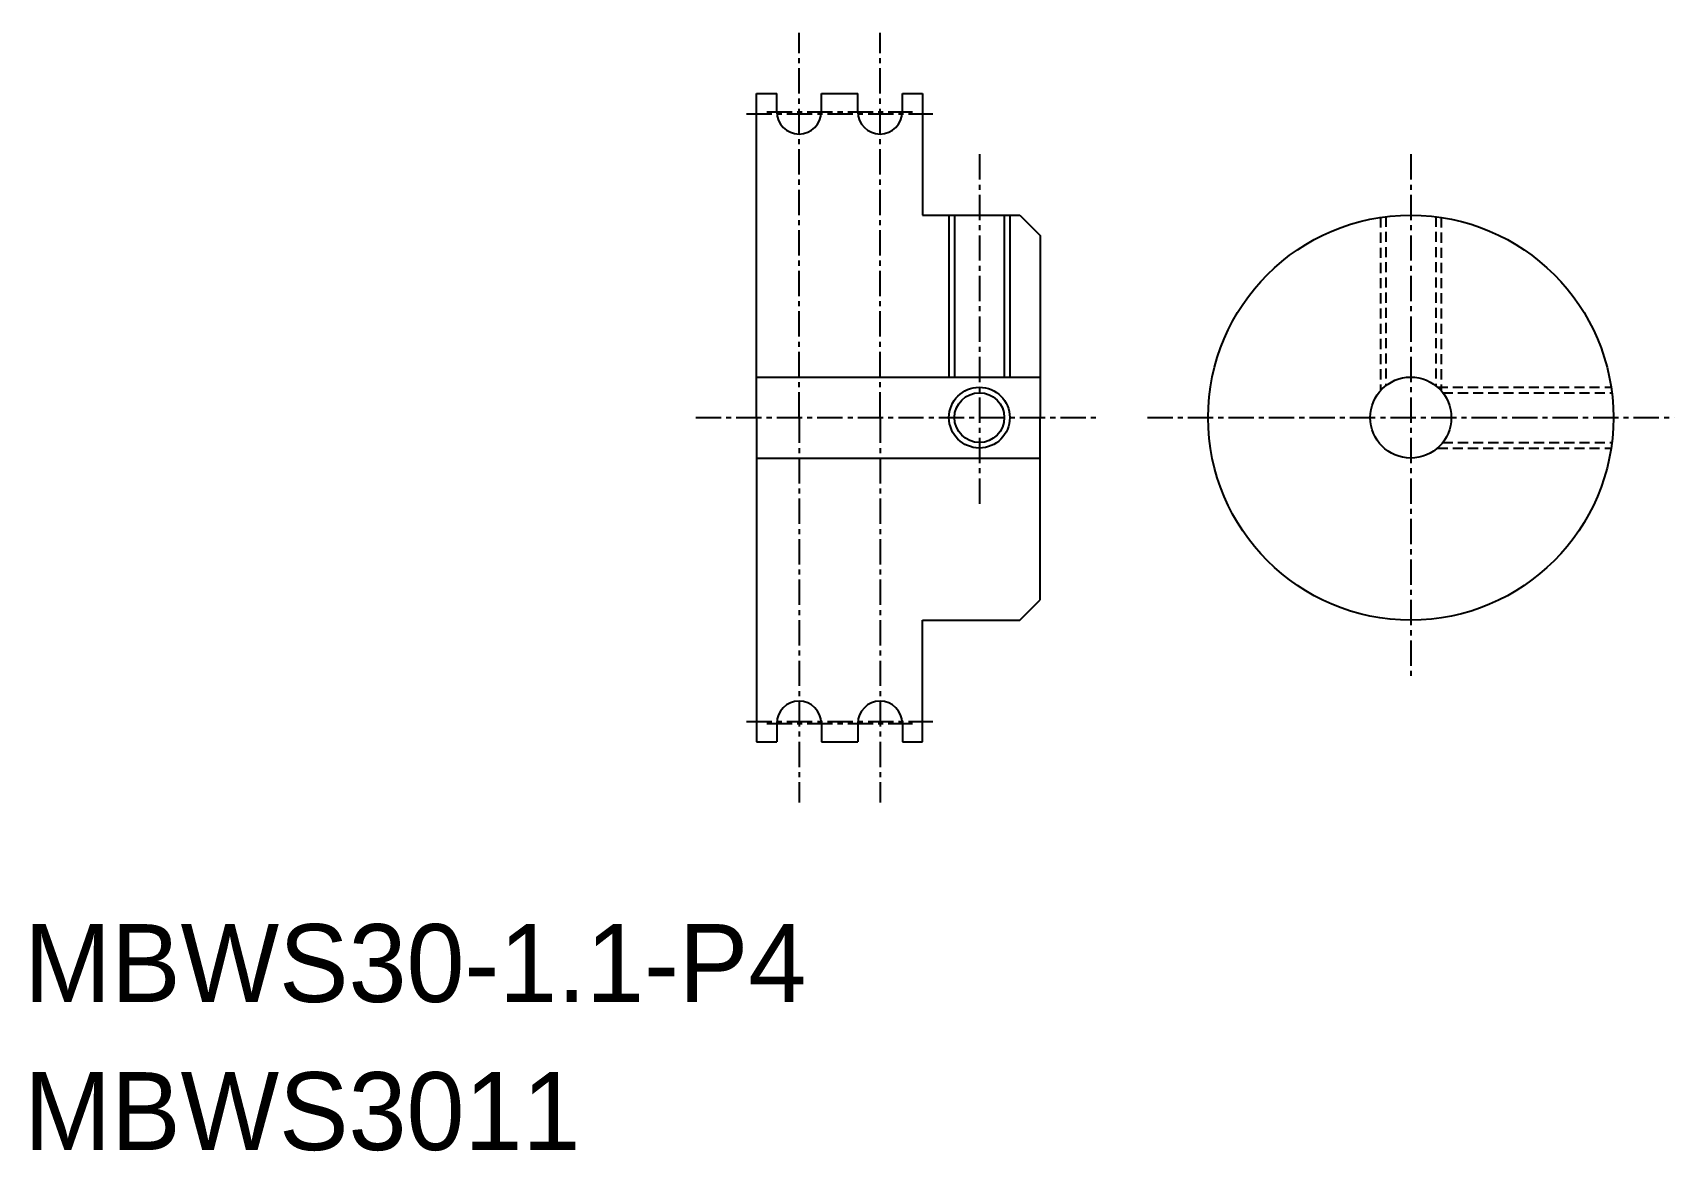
# Model space of a CAD drawing. Extents: x 0.4 to 81.4, y -0.1 to 55.2.
import ezdxf

# ---------------------------------------------------------------- set-up
doc = ezdxf.new("R2010")
doc.units = 0
doc.linetypes.add('CENTER', pattern=[2, 1.25, -0.25, 0.25, -0.25])
doc.linetypes.add('DASHED', pattern=[0.75, 0.5, -0.25])
doc.layers.get('0').update_dxf_attribs({"linetype": 'CONTINUOUS'})
doc.layers.add('CENTER', color=1, linetype='CENTER')

msp = doc.modelspace()

# ---------------------------------------------------------------- linework, layer by layer
at = {"color": 7, "linetype": 'CONTINUOUS'}
for p, q in [((36.139, 36.164), (36.139, 52.164)), ((36.139, 52.164), (37.139, 52.164)), ((37.139, 51.264), (37.139, 52.164)), ((39.339, 51.264), (39.339, 52.164)), ((39.339, 52.164), (41.139, 52.164)), ((41.139, 51.264), (41.139, 52.164)), ((43.339, 52.164), (44.339, 52.164)), ((43.339, 51.264), (43.339, 52.164)), ((44.339, 52.164), (44.339, 46.164)), ((44.339, 46.164), (49.139, 46.164)), ((45.91, 46.164), (45.91, 38.164)), ((48.369, 46.164), (48.369, 38.164)), ((49.139, 46.164), (50.139, 45.164)), ((50.139, 45.164), (50.139, 36.164)), ((36.139, 38.164), (50.139, 38.164)), ((36.139, 36.164), (36.139, 20.164)), ((50.139, 27.164), (50.139, 36.164)), ((36.139, 34.164), (50.139, 34.164)), ((49.139, 26.164), (50.139, 27.164)), ((44.339, 26.164), (49.139, 26.164)), ((44.339, 20.164), (44.339, 26.164)), ((37.139, 21.064), (37.139, 20.164)), ((39.339, 21.064), (39.339, 20.164)), ((41.139, 21.064), (41.139, 20.164)), ((43.339, 21.064), (43.339, 20.164)), ((36.139, 20.164), (37.139, 20.164)), ((39.339, 20.164), (41.139, 20.164)), ((43.339, 20.164), (44.339, 20.164))]:
    msp.add_line(p, q, dxfattribs=at)
at = {"color": 3, "linetype": 'CONTINUOUS'}
for p, q in [((45.639, 46.164), (45.639, 38.164)), ((48.639, 46.164), (48.639, 38.164))]:
    msp.add_line(p, q, dxfattribs=at)
at = {"color": 3, "linetype": 'DASHED'}
for p, q in [((66.93, 46.051), (66.93, 37.487)), ((67.201, 46.088), (67.201, 37.741)), ((69.66, 46.088), (69.66, 37.741)), ((69.93, 46.051), (69.93, 37.487)), ((69.753, 37.664), (78.317, 37.664)), ((70.008, 37.393), (78.355, 37.393)), ((70.008, 34.934), (78.355, 34.934)), ((69.753, 34.664), (78.317, 34.664))]:
    msp.add_line(p, q, dxfattribs=at)
at = {"color": 7, "linetype": 'CONTINUOUS'}
for centre, radius in [((68.43, 36.164), 10), ((68.43, 36.164), 2), ((47.139, 36.164), 1.23)]:
    msp.add_circle(centre, radius, dxfattribs=at)
at = {"color": 3, "linetype": 'CONTINUOUS'}
msp.add_circle((47.139, 36.164), 1.5, dxfattribs=at)
at = {"color": 7, "linetype": 'CONTINUOUS'}
for centre, start, end in [((38.239, 51.264), 180, 0), ((42.239, 51.264), 180, 0), ((38.239, 21.064), 0, 180), ((42.239, 21.064), 0, 180)]:
    msp.add_arc(centre, 1.1, start, end, dxfattribs=at)
at = {"layer": 'CENTER', "color": 1, "linetype": 'CENTER'}
for p, q in [((38.239, 36.164), (38.239, 55.164)), ((42.239, 36.164), (42.239, 55.164)), ((35.643, 51.164), (44.835, 51.164)), ((36.643, 51.264), (43.835, 51.264)), ((47.139, 49.164), (47.139, 31.664)), ((68.43, 49.164), (68.43, 23.164)), ((33.139, 36.164), (53.139, 36.164)), ((38.239, 36.164), (38.239, 17.164)), ((42.239, 36.164), (42.239, 17.164)), ((55.43, 36.164), (81.43, 36.164)), ((35.643, 21.164), (44.835, 21.164)), ((36.643, 21.064), (43.835, 21.064))]:
    msp.add_line(p, q, dxfattribs=at)

# ---------------------------------------------------------------- texts
at = {"color": 7, "linetype": 'CONTINUOUS'}
for s, height, p in [('MBWS30-1.1-P4', 3.84722, (0, 7.31)), ('MBWS3011', 3.8472, (0, 0))]:
    msp.add_text(s, height=height, dxfattribs=at).set_placement(p)

doc.saveas('drawing.dxf')
